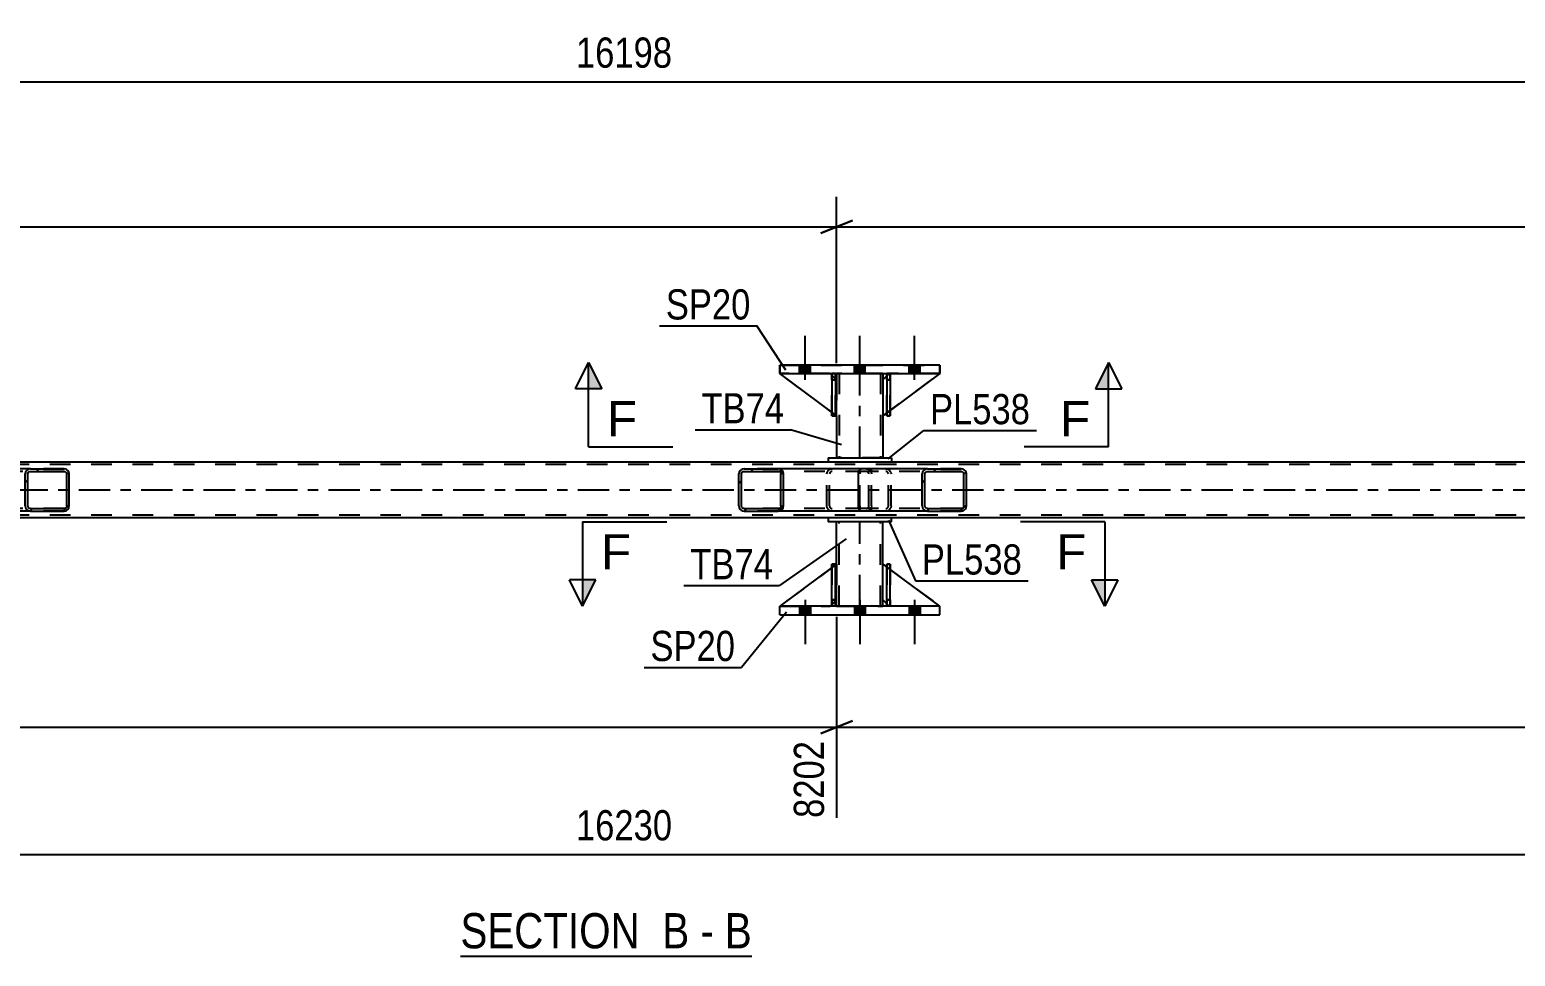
# Model space of a CAD drawing. Header units: millimetres. Extents: x -78 to 763, y -439 to 155.
# Drawn here: x 263.9 to 404.9, y -286.6 to -198.7 of the extents above; entities that cross this region are included whole.
import ezdxf

# ---------------------------------------------------------------- set-up
doc = ezdxf.new("R2010")
doc.units = ezdxf.units.MM
doc.linetypes.add('DXK_LINE_DOT2', pattern=[3.9198, 1.9599, -1.9599])
doc.linetypes.add('DXK_LINE_DOT3', pattern=[5.9187, 2.979, -0.9799, 0.9799, -0.9799])
doc.styles.add('Arial', font='ARIAL.TTF', dxfattribs={"height": 0.2})
doc.styles.add('Arial Narrow', font='ARIALN.TTF', dxfattribs={"height": 0.2})

# ---------------------------------------------------------------- blocks, each defined once
blk = doc.blocks.new('Unknown-800830732-12 - 3858')
at = {"color": 6, "linetype": 'Continuous'}
blk.add_line((304.8, -286.62), (332.45, -286.62), dxfattribs=at)
at = {"color": 0, "linetype": 'Continuous'}
for points in [[(322.91, -285.87), (322.91, -282.37), (304.8, -282.37), (304.8, -285.87)], [(326.52, -285.87), (326.52, -282.37), (323.96, -282.37), (323.96, -285.87)], [(328.84, -285.87), (328.84, -282.37), (327.57, -282.37), (327.57, -285.87)], [(332.45, -285.87), (332.45, -282.37), (329.89, -282.37), (329.89, -285.87)]]:
    blk.add_wipeout(points, dxfattribs=at)
at = {"color": 7, "linetype": 'Continuous', "style": 'Arial Narrow'}
for s, p in [('SECTION ', (304.8, -285.87)), ('B', (323.96, -285.87)), ('B', (329.89, -285.87)), ('-', (327.57, -285.87))]:
    blk.add_text(s, height=3.34, dxfattribs=at).set_placement(p)
blk = doc.blocks.new('Part-800830732-4009 - 3858')
at = {"color": 7, "linetype": 'DXK_LINE_DOT2'}
for p, q in [((345.26, -231.92), (345.26, -231.32)), ((345.26, -231.32), (345.26, -231.32)), ((345.26, -231.32), (345.26, -235.32)), ((345.58, -231.32), (345.26, -231.32)), ((345.26, -235.32), (345.26, -231.92)), ((345.26, -231.92), (345.58, -231.92)), ((345.58, -231.92), (345.58, -231.32)), ((345.58, -235.32), (345.58, -231.32)), ((345.58, -231.92), (345.58, -235.32)), ((345.26, -235.32), (345.58, -235.32))]:
    blk.add_line(p, q, dxfattribs=at)
blk = doc.blocks.new('Part-800830732-4011 - 3858')
at = {"color": 2, "linetype": 'Continuous'}
for p, q in [((345.58, -231.32), (345.26, -231.32)), ((345.26, -231.32), (345.26, -235.32)), ((345.58, -231.32), (345.58, -231.32)), ((345.58, -231.32), (345.58, -235.32)), ((345.58, -235.32), (345.26, -235.32))]:
    blk.add_line(p, q, dxfattribs=at)
at = {"color": 7, "linetype": 'DXK_LINE_DOT2'}
for p, q in [((345.26, -231.92), (345.26, -231.32)), ((345.58, -231.92), (345.26, -231.92)), ((345.26, -231.92), (345.26, -235.32)), ((345.58, -231.92), (345.58, -231.32)), ((345.58, -231.32), (345.58, -231.32)), ((345.58, -235.32), (345.58, -231.92))]:
    blk.add_line(p, q, dxfattribs=at)
blk = doc.blocks.new('Part-800830732-3939 - 3858')
at = {"linetype": 'Continuous'}
h = blk.add_hatch(dxfattribs=at)
h.set_pattern_fill('', scale=0.7, style=0, pattern_type=0)
h.set_pattern_definition([(45, (267.642, -240.6607), (-1.57154, 1.57154), [])])
h.paths.add_polyline_path([(267.68, -240.84), (267.64, -240.66), (267.53, -240.51), (267.37, -240.4), (267.18, -240.36), (263.99, -240.36), (263.8, -240.4), (263.64, -240.51), (263.53, -240.66), (263.49, -240.84), (263.49, -243.88), (263.53, -244.07), (263.64, -244.22), (263.8, -244.33), (263.99, -244.36), (267.18, -244.36), (267.37, -244.33), (267.53, -244.22), (267.64, -244.07), (267.68, -243.88)])
h.paths.add_polyline_path([(267.41, -243.98), (267.36, -244.05), (267.27, -244.11), (267.18, -244.12), (263.99, -244.12), (263.9, -244.11), (263.82, -244.05), (263.76, -243.98), (263.74, -243.88), (263.74, -240.84), (263.76, -240.75), (263.82, -240.67), (263.9, -240.62), (263.99, -240.6), (267.18, -240.6), (267.27, -240.62), (267.36, -240.67), (267.41, -240.75), (267.43, -240.84), (267.43, -243.88)])
at = {"color": 2, "linetype": 'Continuous'}
for p, q in [((257.42, -240.84), (257.44, -240.66)), ((257.42, -243.88), (257.42, -240.84)), ((257.44, -240.66), (257.5, -240.51)), ((257.5, -240.51), (257.59, -240.4)), ((257.59, -240.4), (257.69, -240.36)), ((263.99, -240.36), (257.69, -240.36)), ((263.53, -240.66), (263.49, -240.84)), ((263.49, -243.88), (263.49, -240.84)), ((263.74, -240.84), (263.76, -240.75)), ((263.74, -243.88), (263.74, -240.84)), ((263.76, -240.75), (263.82, -240.67)), ((263.99, -240.36), (263.8, -240.4)), ((263.82, -240.67), (263.9, -240.62)), ((263.9, -240.62), (263.99, -240.6)), ((263.99, -240.36), (267.18, -240.36)), ((263.99, -240.6), (267.18, -240.6)), ((267.37, -240.4), (267.18, -240.36)), ((267.18, -240.6), (267.27, -240.62)), ((267.27, -240.62), (267.36, -240.67)), ((267.36, -240.67), (267.41, -240.75)), ((267.41, -240.75), (267.43, -240.84)), ((267.43, -243.88), (267.43, -240.84)), ((267.68, -240.84), (267.64, -240.66)), ((267.68, -243.88), (267.68, -240.84)), ((257.44, -244.07), (257.42, -243.88)), ((263.49, -243.88), (263.53, -244.07)), ((263.76, -243.98), (263.74, -243.88)), ((267.43, -243.88), (267.41, -243.98)), ((267.64, -244.07), (267.68, -243.88)), ((257.5, -244.22), (257.44, -244.07)), ((257.59, -244.33), (257.5, -244.22)), ((257.69, -244.36), (257.59, -244.33)), ((263.99, -244.36), (257.69, -244.36)), ((263.82, -244.05), (263.76, -243.98)), ((263.8, -244.33), (263.99, -244.36)), ((263.9, -244.11), (263.82, -244.05)), ((263.99, -244.12), (263.9, -244.11)), ((263.99, -244.12), (267.18, -244.12)), ((263.99, -244.36), (267.18, -244.36)), ((267.27, -244.11), (267.18, -244.12)), ((267.18, -244.36), (267.37, -244.33)), ((267.36, -244.05), (267.27, -244.11)), ((267.41, -243.98), (267.36, -244.05))]:
    blk.add_line(p, q, dxfattribs=at)
at = {"color": 7, "linetype": 'DXK_LINE_DOT2'}
for p, q in [((257.57, -240.75), (257.56, -240.84)), ((257.56, -243.88), (257.56, -240.84)), ((257.6, -240.67), (257.57, -240.75)), ((257.64, -240.62), (257.6, -240.67)), ((257.69, -240.6), (257.64, -240.62)), ((267.18, -240.6), (257.69, -240.6)), ((258.69, -240.6), (258.69, -240.36)), ((260.03, -240.36), (260.22, -240.4)), ((260.12, -240.62), (260.03, -240.6)), ((260.21, -240.67), (260.12, -240.62)), ((260.26, -240.75), (260.21, -240.67)), ((260.28, -240.84), (260.26, -240.75)), ((260.28, -243.88), (260.28, -240.84)), ((260.49, -240.66), (260.53, -240.84)), ((260.53, -243.88), (260.53, -240.84)), ((267.18, -240.36), (263.99, -240.36)), ((257.56, -243.88), (257.57, -243.98)), ((260.26, -243.98), (260.28, -243.88)), ((260.53, -243.88), (260.49, -244.07)), ((257.57, -243.98), (257.6, -244.05)), ((257.6, -244.05), (257.64, -244.11)), ((257.64, -244.11), (257.69, -244.12)), ((267.18, -244.12), (257.69, -244.12)), ((258.69, -244.36), (258.69, -244.12)), ((260.03, -244.12), (260.12, -244.11)), ((260.22, -244.33), (260.03, -244.36)), ((260.12, -244.11), (260.21, -244.05)), ((260.21, -244.05), (260.26, -243.98)), ((267.18, -244.36), (263.99, -244.36))]:
    blk.add_line(p, q, dxfattribs=at)
for centre, start, end in [((260.04, -240.86), 23.8494, 68.8059), ((260.04, -243.87), 291.1941, 336.1506)]:
    blk.add_arc(centre, 0.492, start, end, dxfattribs=at)
at = {"color": 2, "linetype": 'Continuous'}
for centre, start, end in [((263.98, -240.86), 111.1941, 156.1506), ((267.19, -240.86), 23.8494, 68.8059), ((263.98, -243.87), 203.8494, 248.8059), ((267.19, -243.87), 291.1941, 336.1506)]:
    blk.add_arc(centre, 0.492, start, end, dxfattribs=at)
blk = doc.blocks.new('Bolt-800830732-3875 - 3858')
at = {"linetype": 'Continuous'}
for points in [[(338.02, -253.4), (336.98, -253.4), (336.98, -254.2), (338.02, -254.2)], [(338.02, -253.4), (336.98, -253.4), (336.98, -254.2), (338.02, -254.2)], [(338.02, -253.4), (336.98, -253.4), (336.98, -254.2), (338.02, -254.2)], [(343.22, -253.4), (342.18, -253.4), (342.18, -254.2), (343.22, -254.2)], [(343.22, -253.4), (342.18, -253.4), (342.18, -254.2), (343.22, -254.2)], [(348.42, -253.4), (347.38, -253.4), (347.38, -254.2), (348.42, -254.2)], [(348.42, -253.4), (347.38, -253.4), (347.38, -254.2), (348.42, -254.2)], [(348.42, -253.4), (347.38, -253.4), (347.38, -254.2), (348.42, -254.2)]]:
    blk.add_hatch(color=1, dxfattribs=at).paths.add_polyline_path(points)
at = {"color": 1, "linetype": 'Continuous'}
for p, q in [((336.98, -253.4), (336.98, -254.2)), ((336.98, -253.4), (336.98, -254.2)), ((336.98, -253.4), (336.98, -254.2)), ((337.5, -252.8), (337.5, -257)), ((337.5, -252.8), (337.5, -257)), ((337.5, -252.8), (337.5, -257)), ((338.02, -253.4), (338.02, -254.2)), ((338.02, -253.4), (338.02, -254.2)), ((338.02, -253.4), (338.02, -254.2)), ((342.18, -253.4), (342.18, -254.2)), ((342.18, -253.4), (342.18, -254.2)), ((342.7, -252.8), (342.7, -257)), ((342.7, -252.8), (342.7, -257)), ((343.22, -253.4), (343.22, -254.2)), ((343.22, -253.4), (343.22, -254.2)), ((347.38, -253.4), (347.38, -254.2)), ((347.38, -253.4), (347.38, -254.2)), ((347.38, -253.4), (347.38, -254.2)), ((347.9, -252.8), (347.9, -257)), ((347.9, -252.8), (347.9, -257)), ((347.9, -252.8), (347.9, -257)), ((348.42, -253.4), (348.42, -254.2)), ((348.42, -253.4), (348.42, -254.2)), ((348.42, -253.4), (348.42, -254.2))]:
    blk.add_line(p, q, dxfattribs=at)
blk = doc.blocks.new('Bolt-800830732-3876 - 3858')
at = {"linetype": 'Continuous'}
for points in [[(336.98, -231.32), (338.02, -231.32), (338.02, -230.52), (336.98, -230.52)], [(336.98, -231.32), (338.02, -231.32), (338.02, -230.52), (336.98, -230.52)], [(336.98, -231.32), (338.02, -231.32), (338.02, -230.52), (336.98, -230.52)], [(342.18, -231.32), (343.22, -231.32), (343.22, -230.52), (342.18, -230.52)], [(342.18, -231.32), (343.22, -231.32), (343.22, -230.52), (342.18, -230.52)], [(347.38, -231.32), (348.42, -231.32), (348.42, -230.52), (347.38, -230.52)], [(347.38, -231.32), (348.42, -231.32), (348.42, -230.52), (347.38, -230.52)], [(347.38, -231.32), (348.42, -231.32), (348.42, -230.52), (347.38, -230.52)]]:
    blk.add_hatch(color=1, dxfattribs=at).paths.add_polyline_path(points)
at = {"color": 1, "linetype": 'Continuous'}
for p, q in [((337.5, -231.92), (337.5, -227.72)), ((337.5, -231.92), (337.5, -227.72)), ((337.5, -231.92), (337.5, -227.72)), ((342.7, -231.92), (342.7, -227.72)), ((342.7, -231.92), (342.7, -227.72)), ((347.9, -231.92), (347.9, -227.72)), ((347.9, -231.92), (347.9, -227.72)), ((347.9, -231.92), (347.9, -227.72)), ((336.98, -231.32), (336.98, -230.52)), ((336.98, -231.32), (336.98, -230.52)), ((336.98, -231.32), (336.98, -230.52)), ((338.02, -231.32), (338.02, -230.52)), ((338.02, -231.32), (338.02, -230.52)), ((338.02, -231.32), (338.02, -230.52)), ((342.18, -231.32), (342.18, -230.52)), ((342.18, -231.32), (342.18, -230.52)), ((343.22, -231.32), (343.22, -230.52)), ((343.22, -231.32), (343.22, -230.52)), ((347.38, -231.32), (347.38, -230.52)), ((347.38, -231.32), (347.38, -230.52)), ((347.38, -231.32), (347.38, -230.52)), ((348.42, -231.32), (348.42, -230.52)), ((348.42, -231.32), (348.42, -230.52)), ((348.42, -231.32), (348.42, -230.52))]:
    blk.add_line(p, q, dxfattribs=at)
blk = doc.blocks.new('Part-800830732-3938 - 3858')
at = {"linetype": 'Continuous'}
h = blk.add_hatch(dxfattribs=at)
h.set_pattern_fill('', scale=0.7, style=0, pattern_type=0)
h.set_pattern_definition([(45, (335.431, -240.6607), (-1.57154, 1.57154), [])])
h.paths.add_polyline_path([(335.47, -240.84), (335.43, -240.66), (335.32, -240.51), (335.15, -240.4), (334.96, -240.36), (331.72, -240.36), (331.53, -240.4), (331.36, -240.51), (331.25, -240.66), (331.21, -240.84), (331.21, -243.88), (331.25, -244.07), (331.36, -244.22), (331.53, -244.33), (331.72, -244.36), (334.96, -244.36), (335.15, -244.33), (335.32, -244.22), (335.43, -244.07), (335.47, -243.88)])
h.paths.add_polyline_path([(335.2, -243.98), (335.14, -244.05), (335.06, -244.11), (334.96, -244.12), (331.72, -244.12), (331.63, -244.11), (331.54, -244.05), (331.49, -243.98), (331.47, -243.88), (331.47, -240.84), (331.49, -240.75), (331.54, -240.67), (331.63, -240.62), (331.72, -240.6), (334.96, -240.6), (335.06, -240.62), (335.14, -240.67), (335.2, -240.75), (335.21, -240.84), (335.21, -243.88)])
at = {"color": 2, "linetype": 'Continuous'}
for p, q in [((331.25, -240.66), (331.21, -240.84)), ((331.21, -243.88), (331.21, -240.84)), ((331.47, -240.84), (331.49, -240.75)), ((331.47, -243.88), (331.47, -240.84)), ((331.49, -240.75), (331.54, -240.67)), ((331.72, -240.36), (331.53, -240.4)), ((331.54, -240.67), (331.63, -240.62)), ((331.63, -240.62), (331.72, -240.6)), ((331.72, -240.36), (334.96, -240.36)), ((331.72, -240.6), (334.96, -240.6)), ((342.83, -240.36), (334.96, -240.36)), ((335.15, -240.4), (334.96, -240.36)), ((334.96, -240.6), (335.06, -240.62)), ((335.06, -240.62), (335.14, -240.67)), ((335.14, -240.67), (335.2, -240.75)), ((335.2, -240.75), (335.21, -240.84)), ((335.21, -243.88), (335.21, -240.84)), ((335.47, -240.84), (335.43, -240.66)), ((335.47, -243.88), (335.47, -240.84)), ((331.21, -243.88), (331.25, -244.07)), ((331.49, -243.98), (331.47, -243.88)), ((335.21, -243.88), (335.2, -243.98)), ((335.43, -244.07), (335.47, -243.88)), ((331.54, -244.05), (331.49, -243.98)), ((331.53, -244.33), (331.72, -244.36)), ((331.63, -244.11), (331.54, -244.05)), ((331.72, -244.12), (331.63, -244.11)), ((331.72, -244.12), (334.96, -244.12)), ((331.72, -244.36), (334.96, -244.36)), ((335.06, -244.11), (334.96, -244.12)), ((334.96, -244.36), (335.15, -244.33)), ((342.83, -244.36), (334.96, -244.36)), ((335.14, -244.05), (335.06, -244.11)), ((335.2, -243.98), (335.14, -244.05))]:
    blk.add_line(p, q, dxfattribs=at)
at = {"color": 7, "linetype": 'DXK_LINE_DOT2'}
for p, q in [((334.96, -240.36), (331.72, -240.36)), ((343.31, -240.6), (331.72, -240.6)), ((339.56, -240.84), (339.6, -240.66)), ((339.56, -243.88), (339.56, -240.84)), ((339.84, -240.75), (339.82, -240.84)), ((339.82, -243.88), (339.82, -240.84)), ((339.89, -240.67), (339.84, -240.75)), ((339.88, -240.4), (340.07, -240.36)), ((339.98, -240.62), (339.89, -240.67)), ((340.07, -240.6), (339.98, -240.62)), ((343.31, -240.36), (340.07, -240.36)), ((343.31, -240.36), (343.5, -240.4)), ((343.41, -240.62), (343.31, -240.6)), ((343.49, -240.67), (343.41, -240.62)), ((343.54, -240.75), (343.49, -240.67)), ((343.56, -240.84), (343.54, -240.75)), ((343.56, -243.88), (343.56, -240.84)), ((343.78, -240.66), (343.82, -240.84)), ((343.82, -243.88), (343.82, -240.84)), ((339.6, -244.07), (339.56, -243.88)), ((339.82, -243.88), (339.84, -243.98)), ((343.54, -243.98), (343.56, -243.88)), ((343.82, -243.88), (343.78, -244.07)), ((343.31, -244.12), (331.72, -244.12)), ((334.96, -244.36), (331.72, -244.36)), ((339.84, -243.98), (339.89, -244.05)), ((340.07, -244.36), (339.88, -244.33)), ((339.89, -244.05), (339.92, -244.07)), ((339.92, -244.07), (339.98, -244.11)), ((339.98, -244.11), (340.07, -244.12)), ((343.31, -244.36), (340.07, -244.36)), ((343.31, -244.12), (343.41, -244.11)), ((343.5, -244.33), (343.31, -244.36)), ((343.41, -244.11), (343.49, -244.05)), ((343.49, -244.05), (343.54, -243.98))]:
    blk.add_line(p, q, dxfattribs=at)
at = {"color": 2, "linetype": 'Continuous'}
for centre, start, end in [((331.7, -240.87), 110.7584, 155.6801), ((334.98, -240.87), 24.32, 69.2417), ((331.7, -243.86), 204.32, 249.2417), ((334.98, -243.86), 290.7584, 335.6801)]:
    blk.add_arc(centre, 0.496, start, end, dxfattribs=at)
at = {"color": 7, "linetype": 'DXK_LINE_DOT2'}
for centre, start, end in [((340.05, -240.87), 110.7584, 155.6801), ((343.33, -240.87), 24.32, 69.2417), ((340.05, -243.86), 204.32, 249.2417), ((343.33, -243.86), 290.7584, 335.6801)]:
    blk.add_arc(centre, 0.496, start, end, dxfattribs=at)
blk = doc.blocks.new('Part-800830732-3944 - 3858')
at = {"color": 2, "linetype": 'Continuous'}
for p, q in [((608.82, -239.72), (31.84, -239.72)), ((339.7, -245), (175.43, -245)), ((509.97, -245), (345.7, -245))]:
    blk.add_line(p, q, dxfattribs=at)
at = {"color": 7, "linetype": 'DXK_LINE_DOT2'}
for p, q in [((608.82, -239.96), (31.84, -239.96)), ((608.82, -244.76), (31.84, -244.76)), ((345.7, -245), (339.7, -245))]:
    blk.add_line(p, q, dxfattribs=at)
at = {"color": 7, "linetype": 'DXK_LINE_DOT3'}
blk.add_line((31.84, -242.36), (608.82, -242.36), dxfattribs=at)
blk = doc.blocks.new('Part-800830732-4014 - 3858')
at = {"color": 7, "linetype": 'DXK_LINE_DOT2'}
for p, q in [((345.5, -231.32), (344.9, -231.92)), ((344.9, -235.32), (350.3, -231.32)), ((344.9, -231.92), (344.9, -235.32)), ((350.3, -231.32), (345.5, -231.32))]:
    blk.add_line(p, q, dxfattribs=at)
blk = doc.blocks.new('Part-800830732-4099 - 3858')
at = {"color": 2, "linetype": 'Continuous'}
for p, q in [((345.7, -245), (339.7, -245)), ((339.7, -245), (339.7, -245.4)), ((345.7, -245.4), (345.7, -245)), ((345.7, -245.4), (339.7, -245.4))]:
    blk.add_line(p, q, dxfattribs=at)
blk = doc.blocks.new('Part-800830732-4012 - 3858')
at = {"color": 7, "linetype": 'DXK_LINE_DOT2'}
for p, q in [((340.5, -235.32), (335.1, -231.32)), ((335.1, -231.32), (339.9, -231.32)), ((339.9, -231.32), (340.5, -231.92)), ((340.5, -231.92), (339.9, -231.32)), ((340.5, -231.92), (340.5, -235.32)), ((340.5, -231.92), (340.5, -231.92)), ((340.5, -231.92), (340.5, -235.32))]:
    blk.add_line(p, q, dxfattribs=at)
blk = doc.blocks.new('Part-800830732-4013 - 3858')
at = {"color": 2, "linetype": 'Continuous'}
for p, q in [((340.06, -234.99), (335.1, -231.32)), ((340.06, -231.48), (339.9, -231.32)), ((340.5, -231.92), (340.38, -231.8)), ((340.5, -231.92), (340.5, -231.92)), ((340.5, -235.32), (340.5, -231.92)), ((340.38, -235.23), (340.5, -235.32)), ((340.5, -235.32), (340.5, -235.32))]:
    blk.add_line(p, q, dxfattribs=at)
at = {"color": 7, "linetype": 'DXK_LINE_DOT2'}
for p, q in [((339.9, -231.32), (335.1, -231.32)), ((339.9, -231.32), (340.5, -231.92)), ((340.38, -231.8), (340.06, -231.48)), ((340.5, -231.92), (340.5, -235.32)), ((340.38, -235.23), (340.06, -234.99))]:
    blk.add_line(p, q, dxfattribs=at)
blk = doc.blocks.new('Part-800830732-4033 - 3858')
at = {"color": 7, "linetype": 'DXK_LINE_DOT2'}
for p, q in [((340.06, -231.92), (340.06, -231.32)), ((340.06, -231.32), (340.06, -231.32)), ((340.06, -231.32), (340.06, -235.32)), ((340.38, -231.32), (340.06, -231.32)), ((340.06, -235.32), (340.06, -231.92)), ((340.06, -231.92), (340.38, -231.92)), ((340.38, -231.92), (340.38, -231.32)), ((340.38, -235.32), (340.38, -231.32)), ((340.38, -231.92), (340.38, -235.32)), ((340.06, -235.32), (340.38, -235.32))]:
    blk.add_line(p, q, dxfattribs=at)
blk = doc.blocks.new('Part-800830732-4054 - 3858')
at = {"color": 2, "linetype": 'Continuous'}
for p, q in [((345.26, -231.57), (344.9, -231.92)), ((344.9, -231.92), (344.9, -235.32)), ((350.3, -231.32), (345.58, -234.82)), ((345.26, -235.06), (344.9, -235.32))]:
    blk.add_line(p, q, dxfattribs=at)
at = {"color": 7, "linetype": 'DXK_LINE_DOT2'}
for p, q in [((345.5, -231.32), (345.26, -231.57)), ((350.3, -231.32), (345.5, -231.32)), ((345.58, -234.82), (345.26, -235.06))]:
    blk.add_line(p, q, dxfattribs=at)
blk = doc.blocks.new('Part-800830732-4109 - 3858')
at = {"color": 2, "linetype": 'Continuous'}
for p, q in [((340.5, -231.32), (340.5, -231.92)), ((344.9, -231.32), (344.9, -231.92)), ((340.5, -235.32), (340.5, -239.32)), ((344.9, -235.32), (344.9, -239.32))]:
    blk.add_line(p, q, dxfattribs=at)
at = {"color": 7, "linetype": 'DXK_LINE_DOT2'}
for p, q in [((344.9, -231.32), (340.5, -231.32)), ((340.5, -231.92), (340.5, -235.32)), ((340.74, -231.32), (340.74, -239.32)), ((344.66, -231.32), (344.66, -239.32)), ((344.9, -231.92), (344.9, -235.32)), ((344.9, -239.32), (340.5, -239.32))]:
    blk.add_line(p, q, dxfattribs=at)
at = {"color": 7, "linetype": 'DXK_LINE_DOT3'}
blk.add_line((342.7, -239.32), (342.7, -231.32), dxfattribs=at)
blk = doc.blocks.new('Part-800830732-4056 - 3858')
at = {"color": 7, "linetype": 'DXK_LINE_DOT2'}
for p, q in [((345.58, -249.4), (345.26, -249.4)), ((345.26, -252.8), (345.26, -249.4)), ((345.26, -253.4), (345.26, -249.4)), ((345.58, -249.4), (345.58, -252.8)), ((345.58, -253.4), (345.58, -249.4)), ((345.58, -252.8), (345.26, -252.8)), ((345.26, -253.4), (345.26, -252.8)), ((345.58, -253.4), (345.26, -253.4)), ((345.58, -252.8), (345.58, -253.4)), ((345.58, -253.4), (345.58, -253.4))]:
    blk.add_line(p, q, dxfattribs=at)
blk = doc.blocks.new('Part-800830732-4058 - 3858')
at = {"color": 2, "linetype": 'Continuous'}
for p, q in [((345.26, -253.4), (345.26, -249.4)), ((345.26, -249.4), (345.58, -249.4)), ((345.58, -253.4), (345.58, -249.4)), ((345.26, -253.4), (345.26, -253.4)), ((345.58, -253.4), (345.26, -253.4))]:
    blk.add_line(p, q, dxfattribs=at)
at = {"color": 7, "linetype": 'DXK_LINE_DOT2'}
for p, q in [((345.26, -249.4), (345.26, -252.8)), ((345.58, -252.8), (345.58, -249.4)), ((345.26, -252.8), (345.26, -253.4)), ((345.26, -252.8), (345.58, -252.8)), ((345.58, -253.4), (345.58, -252.8)), ((345.58, -253.4), (345.58, -253.4))]:
    blk.add_line(p, q, dxfattribs=at)
blk = doc.blocks.new('Part-800830732-4059 - 3858')
at = {"color": 7, "linetype": 'DXK_LINE_DOT2'}
for p, q in [((340.5, -249.4), (335.1, -253.4)), ((340.5, -252.8), (340.5, -249.4)), ((340.5, -249.4), (340.5, -252.8)), ((335.1, -253.4), (339.9, -253.4)), ((339.9, -253.4), (340.5, -252.8)), ((340.5, -252.8), (339.9, -253.4)), ((340.5, -252.8), (340.5, -252.8))]:
    blk.add_line(p, q, dxfattribs=at)
blk = doc.blocks.new('Part-800830732-4063 - 3858')
at = {"linetype": 'Continuous'}
h = blk.add_hatch(dxfattribs=at)
h.set_pattern_fill('', scale=0.7, style=0, pattern_type=0)
h.set_pattern_definition([(45, (352.7762, -240.6607), (-1.57154, 1.57154), [])])
h.paths.add_polyline_path([(352.81, -240.84), (352.78, -240.66), (352.67, -240.51), (352.5, -240.4), (352.31, -240.36), (349.13, -240.36), (348.94, -240.4), (348.77, -240.51), (348.66, -240.66), (348.62, -240.84), (348.62, -243.88), (348.66, -244.07), (348.77, -244.22), (348.94, -244.33), (349.13, -244.36), (352.31, -244.36), (352.5, -244.33), (352.67, -244.22), (352.78, -244.07), (352.81, -243.88)])
h.paths.add_polyline_path([(352.54, -243.98), (352.49, -244.05), (352.41, -244.11), (352.31, -244.12), (349.13, -244.12), (349.03, -244.11), (348.95, -244.05), (348.9, -243.98), (348.88, -243.88), (348.88, -240.84), (348.9, -240.75), (348.95, -240.67), (349.03, -240.62), (349.13, -240.6), (352.31, -240.6), (352.41, -240.62), (352.49, -240.67), (352.54, -240.75), (352.56, -240.84), (352.56, -243.88)])
at = {"color": 2, "linetype": 'Continuous'}
for p, q in [((342.56, -240.84), (342.58, -240.66)), ((342.56, -243.88), (342.56, -240.84)), ((342.58, -240.66), (342.64, -240.51)), ((342.64, -240.51), (342.72, -240.4)), ((342.72, -240.4), (342.83, -240.36)), ((349.13, -240.36), (342.83, -240.36)), ((348.66, -240.66), (348.62, -240.84)), ((348.62, -243.88), (348.62, -240.84)), ((348.88, -240.84), (348.9, -240.75)), ((348.88, -243.88), (348.88, -240.84)), ((348.9, -240.75), (348.95, -240.67)), ((349.13, -240.36), (348.94, -240.4)), ((348.95, -240.67), (349.03, -240.62)), ((349.03, -240.62), (349.13, -240.6)), ((349.13, -240.36), (352.31, -240.36)), ((349.13, -240.6), (352.31, -240.6)), ((352.5, -240.4), (352.31, -240.36)), ((352.31, -240.6), (352.41, -240.62)), ((352.41, -240.62), (352.49, -240.67)), ((352.49, -240.67), (352.54, -240.75)), ((352.54, -240.75), (352.56, -240.84)), ((352.56, -243.88), (352.56, -240.84)), ((352.81, -240.84), (352.78, -240.66)), ((352.81, -243.88), (352.81, -240.84)), ((342.58, -244.07), (342.56, -243.88)), ((348.62, -243.88), (348.66, -244.07)), ((348.9, -243.98), (348.88, -243.88)), ((352.56, -243.88), (352.54, -243.98)), ((352.78, -244.07), (352.81, -243.88)), ((342.64, -244.22), (342.58, -244.07)), ((342.72, -244.33), (342.64, -244.22)), ((342.83, -244.36), (342.72, -244.33)), ((349.13, -244.36), (342.83, -244.36)), ((348.95, -244.05), (348.9, -243.98)), ((348.94, -244.33), (349.13, -244.36)), ((349.03, -244.11), (348.95, -244.05)), ((349.13, -244.12), (349.03, -244.11)), ((349.13, -244.12), (352.31, -244.12)), ((349.13, -244.36), (352.31, -244.36)), ((352.41, -244.11), (352.31, -244.12)), ((352.31, -244.36), (352.5, -244.33)), ((352.49, -244.05), (352.41, -244.11)), ((352.54, -243.98), (352.49, -244.05))]:
    blk.add_line(p, q, dxfattribs=at)
at = {"color": 7, "linetype": 'DXK_LINE_DOT2'}
for p, q in [((342.7, -240.75), (342.69, -240.84)), ((342.69, -243.88), (342.69, -240.84)), ((342.73, -240.67), (342.7, -240.75)), ((342.78, -240.62), (342.73, -240.67)), ((342.83, -240.6), (342.78, -240.62)), ((352.31, -240.6), (342.83, -240.6)), ((343.82, -240.6), (343.82, -240.36)), ((345.16, -240.36), (345.35, -240.4)), ((345.26, -240.62), (345.16, -240.6)), ((345.34, -240.67), (345.26, -240.62)), ((345.39, -240.75), (345.34, -240.67)), ((345.41, -240.84), (345.39, -240.75)), ((345.41, -243.88), (345.41, -240.84)), ((345.63, -240.66), (345.66, -240.84)), ((345.66, -243.88), (345.66, -240.84)), ((352.31, -240.36), (349.13, -240.36)), ((342.69, -243.88), (342.7, -243.98)), ((345.39, -243.98), (345.41, -243.88)), ((345.66, -243.88), (345.63, -244.07)), ((342.7, -243.98), (342.73, -244.05)), ((342.73, -244.05), (342.78, -244.11)), ((342.78, -244.11), (342.83, -244.12)), ((352.31, -244.12), (342.83, -244.12)), ((343.82, -244.36), (343.82, -244.12)), ((345.16, -244.12), (345.26, -244.11)), ((345.35, -244.33), (345.16, -244.36)), ((345.26, -244.11), (345.34, -244.05)), ((345.34, -244.05), (345.39, -243.98)), ((352.31, -244.36), (349.13, -244.36))]:
    blk.add_line(p, q, dxfattribs=at)
for centre, start, end in [((345.18, -240.86), 23.8494, 68.8059), ((345.18, -243.87), 291.1941, 336.1506)]:
    blk.add_arc(centre, 0.492, start, end, dxfattribs=at)
at = {"color": 2, "linetype": 'Continuous'}
for centre, start, end in [((349.11, -240.86), 111.1941, 156.1506), ((352.33, -240.86), 23.8494, 68.8059), ((349.11, -243.87), 203.8494, 248.8059), ((352.33, -243.87), 291.1941, 336.1506)]:
    blk.add_arc(centre, 0.492, start, end, dxfattribs=at)
blk = doc.blocks.new('Part-800830732-4066 - 3858')
at = {"color": 7, "linetype": 'DXK_LINE_DOT2'}
for p, q in [((340.38, -249.5), (340.06, -249.73)), ((340.5, -252.8), (340.5, -249.4)), ((335.1, -253.4), (339.9, -253.4)), ((340.5, -252.8), (339.9, -253.4)), ((340.38, -252.93), (340.06, -253.25))]:
    blk.add_line(p, q, dxfattribs=at)
at = {"color": 2, "linetype": 'Continuous'}
for p, q in [((340.5, -249.4), (340.38, -249.5)), ((340.5, -252.8), (340.5, -249.4)), ((340.06, -249.73), (335.1, -253.4)), ((340.06, -253.25), (339.9, -253.4)), ((340.5, -252.8), (340.38, -252.93)), ((340.5, -252.8), (340.5, -252.8))]:
    blk.add_line(p, q, dxfattribs=at)
blk = doc.blocks.new('Part-800830732-4067 - 3858')
at = {"color": 7, "linetype": 'DXK_LINE_DOT2'}
for p, q in [((344.9, -252.8), (344.9, -249.4)), ((344.9, -249.4), (350.3, -253.4)), ((345.5, -253.4), (344.9, -252.8)), ((350.3, -253.4), (345.5, -253.4))]:
    blk.add_line(p, q, dxfattribs=at)
blk = doc.blocks.new('Part-800830732-4068 - 3858')
at = {"color": 2, "linetype": 'Continuous'}
for p, q in [((344.9, -252.8), (344.9, -249.4)), ((345.26, -249.66), (344.9, -249.4)), ((350.3, -253.4), (345.58, -249.9)), ((345.26, -253.16), (344.9, -252.8))]:
    blk.add_line(p, q, dxfattribs=at)
at = {"color": 7, "linetype": 'DXK_LINE_DOT2'}
for p, q in [((345.58, -249.9), (345.26, -249.66)), ((345.5, -253.4), (345.26, -253.16)), ((350.3, -253.4), (345.5, -253.4)), ((350.3, -253.4), (350.3, -253.4)), ((350.3, -253.4), (350.3, -253.4))]:
    blk.add_line(p, q, dxfattribs=at)
blk = doc.blocks.new('Part-800830732-4073 - 3858')
at = {"color": 2, "linetype": 'Continuous'}
for p, q in [((335.1, -254.2), (335.1, -253.4)), ((350.3, -253.4), (335.1, -253.4)), ((350.3, -254.2), (350.3, -253.4)), ((335.1, -254.2), (350.3, -254.2))]:
    blk.add_line(p, q, dxfattribs=at)
at = {"color": 7, "linetype": 'DXK_LINE_DOT2'}
for p, q in [((335.1, -254.2), (335.1, -253.4)), ((350.3, -254.2), (350.3, -253.4))]:
    blk.add_line(p, q, dxfattribs=at)
blk = doc.blocks.new('Part-800830732-4078 - 3858')
at = {"color": 2, "linetype": 'Continuous'}
for p, q in [((350.3, -230.52), (335.1, -230.52)), ((335.1, -230.52), (335.1, -231.32)), ((335.1, -230.52), (335.1, -230.52)), ((350.3, -231.32), (350.3, -230.52)), ((350.3, -230.52), (350.3, -230.52)), ((335.1, -231.32), (350.3, -231.32)), ((335.1, -231.32), (335.1, -231.32)), ((350.3, -231.32), (350.3, -231.32))]:
    blk.add_line(p, q, dxfattribs=at)
at = {"color": 7, "linetype": 'DXK_LINE_DOT2'}
for p, q in [((335.1, -230.52), (350.3, -230.52)), ((335.1, -231.32), (335.1, -230.52)), ((350.3, -230.52), (350.3, -231.32)), ((335.1, -231.32), (350.3, -231.32))]:
    blk.add_line(p, q, dxfattribs=at)
blk = doc.blocks.new('Part-800830732-4089 - 3858')
at = {"color": 2, "linetype": 'Continuous'}
for p, q in [((340.38, -231.32), (340.06, -231.32)), ((340.06, -231.32), (340.06, -235.32)), ((340.38, -231.32), (340.38, -231.32)), ((340.38, -231.32), (340.38, -235.32)), ((340.38, -235.32), (340.06, -235.32))]:
    blk.add_line(p, q, dxfattribs=at)
at = {"color": 7, "linetype": 'DXK_LINE_DOT2'}
for p, q in [((340.06, -231.92), (340.06, -231.32)), ((340.38, -231.92), (340.06, -231.92)), ((340.06, -231.92), (340.06, -235.32)), ((340.38, -231.92), (340.38, -231.32)), ((340.38, -231.32), (340.38, -231.32)), ((340.38, -235.32), (340.38, -231.92))]:
    blk.add_line(p, q, dxfattribs=at)
blk = doc.blocks.new('Part-800830732-4094 - 3858')
at = {"color": 2, "linetype": 'Continuous'}
for p, q in [((340.5, -249.4), (340.5, -245.4)), ((344.9, -249.4), (344.9, -245.4)), ((340.5, -253.4), (340.5, -252.8)), ((344.9, -253.4), (344.9, -252.8))]:
    blk.add_line(p, q, dxfattribs=at)
at = {"color": 7, "linetype": 'DXK_LINE_DOT2'}
for p, q in [((344.9, -245.4), (340.5, -245.4)), ((340.74, -253.4), (340.74, -245.4)), ((344.66, -253.4), (344.66, -245.4)), ((340.5, -252.8), (340.5, -249.4)), ((344.9, -252.8), (344.9, -249.4)), ((340.5, -253.4), (344.9, -253.4))]:
    blk.add_line(p, q, dxfattribs=at)
at = {"color": 7, "linetype": 'DXK_LINE_DOT3'}
blk.add_line((342.7, -253.4), (342.7, -245.4), dxfattribs=at)
blk = doc.blocks.new('Part-800830732-4104 - 3858')
at = {"color": 2, "linetype": 'Continuous'}
for p, q in [((339.7, -239.32), (345.7, -239.32)), ((339.7, -239.32), (339.7, -239.72)), ((345.7, -239.32), (345.7, -239.72)), ((345.7, -239.72), (339.7, -239.72))]:
    blk.add_line(p, q, dxfattribs=at)
blk = doc.blocks.new('Part-800830732-4116 - 3858')
at = {"color": 2, "linetype": 'Continuous'}
for p, q in [((340.06, -253.4), (340.06, -249.4)), ((340.06, -249.4), (340.38, -249.4)), ((340.38, -253.4), (340.38, -249.4)), ((340.06, -253.4), (340.06, -253.4)), ((340.38, -253.4), (340.06, -253.4))]:
    blk.add_line(p, q, dxfattribs=at)
at = {"color": 7, "linetype": 'DXK_LINE_DOT2'}
for p, q in [((340.06, -249.4), (340.06, -252.8)), ((340.38, -252.8), (340.38, -249.4)), ((340.06, -252.8), (340.06, -253.4)), ((340.06, -252.8), (340.38, -252.8)), ((340.38, -253.4), (340.38, -252.8)), ((340.38, -253.4), (340.38, -253.4))]:
    blk.add_line(p, q, dxfattribs=at)
blk = doc.blocks.new('Part-800830732-4118 - 3858')
at = {"color": 7, "linetype": 'DXK_LINE_DOT2'}
for p, q in [((340.38, -249.4), (340.06, -249.4)), ((340.06, -252.8), (340.06, -249.4)), ((340.06, -253.4), (340.06, -249.4)), ((340.38, -249.4), (340.38, -252.8)), ((340.38, -253.4), (340.38, -249.4)), ((340.38, -252.8), (340.06, -252.8)), ((340.06, -253.4), (340.06, -252.8)), ((340.38, -253.4), (340.06, -253.4)), ((340.38, -252.8), (340.38, -253.4)), ((340.38, -253.4), (340.38, -253.4))]:
    blk.add_line(p, q, dxfattribs=at)
blk = doc.blocks.new('StraightDimension-800830732-4131 - 3858')
at = {"color": 7, "linetype": 'Continuous'}
for p, q in [((340.5, -230.32), (340.5, -214.54)), ((339, -217.99), (342, -216.79)), ((170.23, -217.39), (340.5, -217.39))]:
    blk.add_line(p, q, dxfattribs=at)
blk = doc.blocks.new('StraightDimension-800830732-4181 - 3858')
at = {"color": 7, "linetype": 'Continuous'}
for p, q in [((340.5, -254.4), (340.5, -273.49)), ((170.23, -264.88), (340.5, -264.88)), ((339, -265.48), (342, -264.28))]:
    blk.add_line(p, q, dxfattribs=at)
at = {"color": 0, "linetype": 'Continuous'}
blk.add_wipeout([(339.9, -265.58), (335.7, -265.58), (335.7, -274.09), (339.9, -274.09)], dxfattribs=at)
at = {"color": 3, "linetype": 'Continuous', "style": 'Arial Narrow'}
blk.add_text('8202', height=2.863, rotation=90.0002, dxfattribs=at).set_placement((339.3, -273.49))
blk = doc.blocks.new('StraightDimension-800830732-4126 - 3858')
at = {"color": 7, "linetype": 'Continuous'}
for p, q in [((340.5, -230.32), (340.5, -214.54)), ((342, -216.79), (339, -217.99)), ((340.5, -217.39), (510.77, -217.39))]:
    blk.add_line(p, q, dxfattribs=at)
blk = doc.blocks.new('StraightDimension-800830732-4170 - 3858')
at = {"color": 7, "linetype": 'Continuous'}
for p, q in [((340.5, -254.4), (340.5, -273.49)), ((342, -264.28), (339, -265.48)), ((340.5, -264.88), (510.77, -264.88))]:
    blk.add_line(p, q, dxfattribs=at)
blk = doc.blocks.new('StraightDimension-800830732-4198 - 3858')
at = {"color": 7, "linetype": 'Continuous'}
blk.add_line((21.62, -203.63), (619.04, -203.63), dxfattribs=at)
at = {"color": 0}
blk.add_wipeout([(325.5, -202.88), (325.5, -198.68), (315.16, -198.68), (315.16, -202.88)], dxfattribs=at)
at = {"color": 3, "style": 'Arial Narrow'}
blk.add_text('16198', height=2.863, dxfattribs=at).set_placement((315.76, -202.28))
blk = doc.blocks.new('StraightDimension-800830732-12937 - 3858')
at = {"color": 7, "linetype": 'Continuous'}
blk.add_line((20.98, -276.97), (619.68, -276.97), dxfattribs=at)
at = {"color": 0}
blk.add_wipeout([(325.5, -276.22), (325.5, -272.02), (315.16, -272.02), (315.16, -276.22)], dxfattribs=at)
at = {"color": 3, "style": 'Arial Narrow'}
blk.add_text('16230', height=2.863, dxfattribs=at).set_placement((315.76, -275.62))
blk = doc.blocks.new('Mark-800830732-4069 - 3858')
at = {"color": 0}
blk.add_wipeout([(330.87, -258.6), (330.87, -255.6), (322.83, -255.6), (322.83, -258.6)], dxfattribs=at)
blk.add_wipeout([(330.87, -258.6), (330.87, -255.6), (322.83, -255.6), (322.83, -258.6)], dxfattribs=at)
at = {"color": 30, "linetype": 'Continuous'}
for p in [(335.74, -253.96), (322.23, -259.2)]:
    blk.add_line(p, (331.47, -259.2), dxfattribs=at)
at = {"color": 3, "style": 'Arial Narrow'}
blk.add_text('SP20', height=2.863, dxfattribs=at).set_placement((322.83, -258.6))
blk = doc.blocks.new('Mark-800830732-4074 - 3858')
at = {"color": 0}
blk.add_wipeout([(332.33, -226.18), (332.33, -223.18), (324.29, -223.18), (324.29, -226.18)], dxfattribs=at)
blk.add_wipeout([(332.33, -226.18), (332.33, -223.18), (324.29, -223.18), (324.29, -226.18)], dxfattribs=at)
at = {"color": 30, "linetype": 'Continuous'}
for p in [(323.69, -226.78), (335.68, -230.99)]:
    blk.add_line(p, (332.93, -226.78), dxfattribs=at)
at = {"color": 3, "style": 'Arial Narrow'}
blk.add_text('SP20', height=2.863, dxfattribs=at).set_placement((324.29, -226.18))
blk = doc.blocks.new('Mark-800830732-4090 - 3858')
at = {"color": 0}
blk.add_wipeout([(334.47, -250.84), (334.47, -247.84), (326.61, -247.84), (326.61, -250.84)], dxfattribs=at)
blk.add_wipeout([(334.47, -250.84), (334.47, -247.84), (326.61, -247.84), (326.61, -250.84)], dxfattribs=at)
at = {"color": 30, "linetype": 'Continuous'}
for p in [(341.39, -247.01), (326.01, -251.44)]:
    blk.add_line(p, (335.07, -251.44), dxfattribs=at)
at = {"color": 3, "style": 'Arial Narrow'}
blk.add_text('TB74', height=2.863, dxfattribs=at).set_placement((326.61, -250.84))
blk = doc.blocks.new('Mark-800830732-4095 - 3858')
at = {"color": 0}
blk.add_wipeout([(358.09, -250.39), (358.09, -247.39), (348.59, -247.39), (348.59, -250.39)], dxfattribs=at)
blk.add_wipeout([(358.09, -250.39), (358.09, -247.39), (348.59, -247.39), (348.59, -250.39)], dxfattribs=at)
at = {"color": 30, "linetype": 'Continuous'}
for p, q in [((345.43, -245.24), (347.99, -250.99)), ((347.99, -250.99), (358.69, -250.99))]:
    blk.add_line(p, q, dxfattribs=at)
at = {"color": 3, "style": 'Arial Narrow'}
blk.add_text('PL538', height=2.863, dxfattribs=at).set_placement((348.59, -250.39))
blk = doc.blocks.new('Mark-800830732-4100 - 3858')
at = {"color": 0}
blk.add_wipeout([(358.86, -236.12), (358.86, -233.12), (349.36, -233.12), (349.36, -236.12)], dxfattribs=at)
blk.add_wipeout([(358.86, -236.12), (358.86, -233.12), (349.36, -233.12), (349.36, -236.12)], dxfattribs=at)
at = {"color": 30, "linetype": 'Continuous'}
for p, q in [((345.39, -239.41), (348.76, -236.72)), ((348.76, -236.72), (359.46, -236.72))]:
    blk.add_line(p, q, dxfattribs=at)
at = {"color": 3, "style": 'Arial Narrow'}
blk.add_text('PL538', height=2.863, dxfattribs=at).set_placement((349.36, -236.12))
blk = doc.blocks.new('Mark-800830732-4105 - 3858')
at = {"color": 0}
blk.add_wipeout([(335.52, -236.04), (335.52, -233.04), (327.67, -233.04), (327.67, -236.04)], dxfattribs=at)
blk.add_wipeout([(335.52, -236.04), (335.52, -233.04), (327.67, -233.04), (327.67, -236.04)], dxfattribs=at)
at = {"color": 30, "linetype": 'Continuous'}
for p in [(327.07, -236.64), (340.96, -238.08)]:
    blk.add_line(p, (336.12, -236.64), dxfattribs=at)
at = {"color": 3, "style": 'Arial Narrow'}
blk.add_text('TB74', height=2.863, dxfattribs=at).set_placement((327.67, -236.04))
blk = doc.blocks.new('SectionMark-800830732-4262 - 3858')
at = {"linetype": 'Continuous'}
for points in [[(316.39, -250.9), (317.64, -250.9), (316.39, -253.4)], [(364.7, -250.9), (365.95, -250.9), (365.95, -253.4)]]:
    blk.add_hatch(color=6, dxfattribs=at).paths.add_polyline_path(points)
at = {"color": 6, "linetype": 'Continuous'}
for p, q in [((316.39, -245.4), (324.39, -245.4)), ((316.39, -245.4), (316.39, -253.4)), ((365.95, -245.4), (357.95, -245.4)), ((365.95, -245.4), (365.95, -253.4)), ((316.39, -253.4), (315.14, -250.9)), ((317.64, -250.9), (315.14, -250.9)), ((316.39, -253.4), (317.64, -250.9)), ((364.7, -250.9), (367.2, -250.9)), ((365.95, -253.4), (364.7, -250.9)), ((367.2, -250.9), (365.95, -253.4))]:
    blk.add_line(p, q, dxfattribs=at)
at = {"color": 0, "linetype": 'Continuous'}
for points in [[(320.99, -249.9), (320.99, -246.4), (318.14, -246.4), (318.14, -249.9)], [(364.2, -249.9), (364.2, -246.4), (361.35, -246.4), (361.35, -249.9)]]:
    blk.add_wipeout(points, dxfattribs=at)
at = {"color": 3, "linetype": 'Continuous', "style": 'Arial'}
for p in [(318.14, -249.9), (361.35, -249.9)]:
    blk.add_text('F', height=3.34, dxfattribs=at).set_placement(p)
blk = doc.blocks.new('SectionMark-800830732-4264 - 3858')
at = {"linetype": 'Continuous'}
for points in [[(318.21, -232.77), (316.96, -232.77), (316.96, -230.27)], [(366.31, -232.77), (365.06, -232.77), (366.31, -230.27)]]:
    blk.add_hatch(color=6, dxfattribs=at).paths.add_polyline_path(points)
at = {"color": 6, "linetype": 'Continuous'}
for p, q in [((315.71, -232.77), (316.96, -230.27)), ((316.96, -238.27), (316.96, -230.27)), ((316.96, -230.27), (318.21, -232.77)), ((366.31, -230.27), (365.06, -232.77)), ((366.31, -238.27), (366.31, -230.27)), ((366.31, -230.27), (367.56, -232.77)), ((318.21, -232.77), (315.71, -232.77)), ((365.06, -232.77), (367.56, -232.77)), ((316.96, -238.27), (324.96, -238.27)), ((366.31, -238.27), (358.31, -238.27))]:
    blk.add_line(p, q, dxfattribs=at)
at = {"color": 0, "linetype": 'Continuous'}
for points in [[(321.56, -237.27), (321.56, -233.77), (318.71, -233.77), (318.71, -237.27)], [(364.56, -237.27), (364.56, -233.77), (361.71, -233.77), (361.71, -237.27)]]:
    blk.add_wipeout(points, dxfattribs=at)
at = {"color": 3, "linetype": 'Continuous', "style": 'Arial'}
for p in [(318.71, -237.27), (361.71, -237.27)]:
    blk.add_text('F', height=3.34, dxfattribs=at).set_placement(p)

msp = doc.modelspace()

# ---------------------------------------------------------------- block references
for name in ['Bolt-800830732-3876 - 3858', 'Part-800830732-4078 - 3858', 'Part-800830732-4012 - 3858', 'Part-800830732-4013 - 3858', 'Part-800830732-4033 - 3858', 'Part-800830732-4089 - 3858', 'Part-800830732-4109 - 3858', 'Part-800830732-4014 - 3858', 'Part-800830732-4054 - 3858', 'Part-800830732-4009 - 3858', 'Part-800830732-4011 - 3858', 'Part-800830732-4104 - 3858', 'Part-800830732-3944 - 3858', 'Part-800830732-3939 - 3858', 'Part-800830732-3938 - 3858', 'Part-800830732-4063 - 3858', 'Part-800830732-4099 - 3858', 'Part-800830732-4094 - 3858', 'Part-800830732-4059 - 3858', 'Part-800830732-4066 - 3858', 'Part-800830732-4116 - 3858', 'Part-800830732-4118 - 3858', 'Part-800830732-4067 - 3858', 'Part-800830732-4068 - 3858', 'Part-800830732-4056 - 3858', 'Part-800830732-4058 - 3858', 'Part-800830732-4073 - 3858', 'Bolt-800830732-3875 - 3858', 'Unknown-800830732-12 - 3858']:
    msp.add_blockref(name, (0, 0))

# ---------------------------------------------------------------- next in the draw order: block references
for name in ['StraightDimension-800830732-4131 - 3858', 'StraightDimension-800830732-4181 - 3858']:
    msp.add_blockref(name, (0, 0))

# ---------------------------------------------------------------- next in the draw order: block references
for name in ['StraightDimension-800830732-4126 - 3858', 'StraightDimension-800830732-4170 - 3858']:
    msp.add_blockref(name, (0, 0))

# ---------------------------------------------------------------- next in the draw order: block references
for name in ['StraightDimension-800830732-4198 - 3858', 'StraightDimension-800830732-12937 - 3858']:
    msp.add_blockref(name, (0, 0))

# ---------------------------------------------------------------- next in the draw order: block references
for name in ['Mark-800830732-4074 - 3858', 'Mark-800830732-4105 - 3858', 'Mark-800830732-4100 - 3858', 'Mark-800830732-4095 - 3858', 'Mark-800830732-4090 - 3858', 'Mark-800830732-4069 - 3858']:
    msp.add_blockref(name, (0, 0))

# ---------------------------------------------------------------- next in the draw order: block references
for name in ['SectionMark-800830732-4264 - 3858', 'SectionMark-800830732-4262 - 3858']:
    msp.add_blockref(name, (0, 0))

doc.saveas('drawing.dxf')
